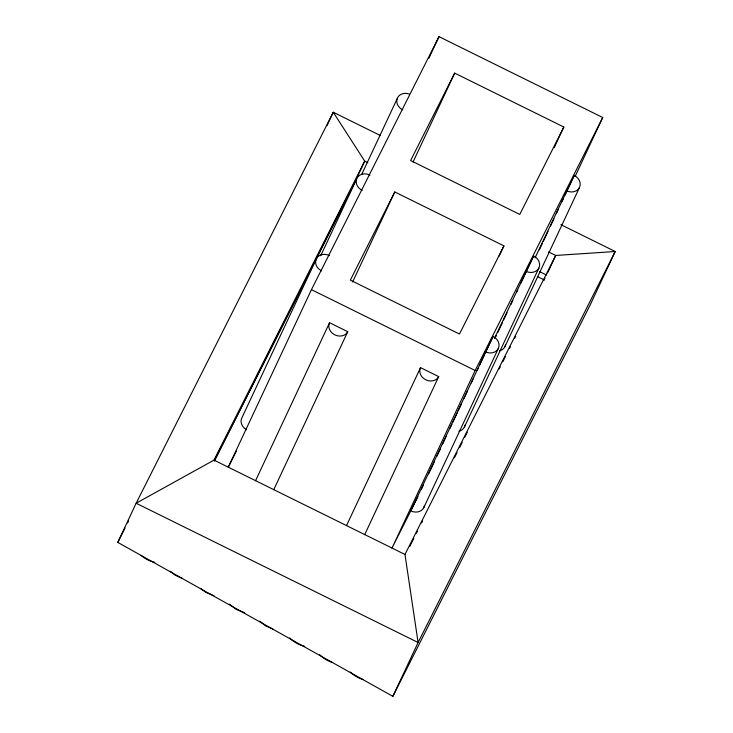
<?xml version="1.0" encoding="UTF-8"?>
<svg xmlns="http://www.w3.org/2000/svg" width="733" height="733" viewBox="0 0 733 733"><rect width="100%" height="100%" fill="white"/><g stroke="black" fill="none" stroke-linecap="round" stroke-linejoin="round"><path stroke-width="1.1" d="M560.864 224.665L615.207 251.501L589.983 305.359L392.87 696.35L117.793 542.402L136.136 503.241L333.249 112.241L380.418 135.541M326.973 125.645L333.249 112.241L364.713 161.123L367.774 162.634M316.629 258.282L242.092 417.389A10.143 8.585 25.1 0 0 246.526 429.721M320.715 255.735L356.531 179.283M361.736 174.353L397.066 98.937M575.139 176.387L602.718 117.509L438.994 36.65L311.452 289.645L228.229 467.306L236.402 451.171M428.842 58.338L438.994 36.65M255.515 480.784L329.566 322.703L347.754 331.692L273.711 489.763M352.6 282.013L394.785 191.954L503.928 245.867L499.081 256.211M412.991 162.14L454.689 73.126L563.833 127.029L554.139 147.736M346.471 525.698L420.522 367.627L438.71 376.615L364.668 534.687M602.718 117.509L475.167 370.504L391.953 548.165L418.002 496.553M423.747 507.685L498.284 348.578A10.143 8.585 25.1 0 0 493.052 336.42L410.792 510.864A10.143 8.585 25.1 0 0 424.444 505.55M421.42 489.332L423.362 485.2M428.686 473.83L434.495 461.433M436.914 456.265L440.295 449.036M442.723 443.868L446.104 436.639M449.98 428.374L451.913 424.242M452.884 422.171L457.236 412.881M458.207 410.81L461.598 403.581M464.016 398.413L467.397 391.184M471.273 382.919L473.206 378.787M477.082 370.513L478.044 368.452M479.501 365.355L484.339 355.019M485.31 352.958L493.052 336.42M494.445 338.417L533.633 255.927A10.143 8.585 25.1 0 1 538.865 268.086L464.337 427.192M495.398 337.546L496.369 335.476M497.817 332.379L502.664 322.044M503.626 319.982L507.016 312.744M510.892 304.479L512.825 300.347M516.692 292.082L517.663 290.021M521.053 282.782L523.958 276.588M524.92 274.518L533.633 255.927M535.026 257.915L574.214 175.425A10.143 8.585 25.1 0 1 579.446 187.584L504.918 346.691M539.369 249.816L542.273 243.613M543.245 241.551L548.082 231.216M550.501 226.048L553.891 218.819M556.31 213.651L558.244 209.519M562.119 201.254L563.081 199.184M565.024 195.051L574.214 175.425M547.505 272.978L555.715 255.46L615.207 251.501L418.094 642.502L392.87 696.35M117.793 542.402L124.995 528.117M127.569 523.005L128.596 520.971M548.568 251.932L555.715 255.46L404.983 554.46L418.094 642.502L136.136 503.241L213.981 460.122L364.713 161.123L353.242 185.605L214.348 461.13M214.577 460.315L355.542 180.703M394.785 191.954L350.337 280.125L459.481 334.028L503.928 245.867M454.689 73.126L410.627 160.527L519.77 214.43L563.833 127.029M409.701 546.488L413.815 538.324M416.381 533.221L417.416 531.178M421.53 523.014L422.556 520.971M454.451 457.704L457.026 452.6M459.6 447.496L462.175 442.402M464.74 437.299L467.315 432.195M499.21 368.928L500.245 366.885M502.811 361.781L505.385 356.678M509.499 348.514L510.535 346.471M514.648 338.307L515.675 336.273M543.968 280.143L544.995 278.1M244.382 612.641L236.173 609.38L229.456 604.12M214.018 595.755L205.817 592.383L200.695 588.489M272.713 628.932L265.584 625.826L259.803 621.172M182.416 578.447L175.297 575.286L170.294 571.319M329.309 255.606L327.44 254.818A10.143 8.585 25.1 0 0 316.125 259.29A10.143 8.585 25.1 0 0 321.063 270.614L321.631 270.853M402.802 109.831L401.776 109.345A10.143 8.585 25.1 0 1 397.469 97.883A10.143 8.585 25.1 0 1 409.096 93.98M369.881 175.132L368.699 174.546A10.143 8.585 25.1 0 0 356.953 178.238A10.143 8.585 25.1 0 0 361.039 189.746L362.221 190.333M539.396 271.512L546.543 275.04M538.123 276.909L544.253 279.933M311.452 289.645L475.167 370.504M213.981 460.122L404.983 554.46M505.605 344.556A10.143 8.585 25.1 0 1 499.521 350.795M465.024 425.048A10.143 8.585 25.1 0 1 458.94 431.297M579.446 187.584A10.143 8.585 25.1 0 1 566.49 190.754M538.865 268.086A10.143 8.585 25.1 0 1 525.9 271.256M498.284 348.578A10.143 8.585 25.1 0 1 485.319 351.758M438.71 376.615A10.143 8.585 25.1 0 1 425.754 379.786A10.143 8.585 25.1 0 1 420.522 367.627M347.754 331.692A10.143 8.585 25.1 0 1 334.798 334.862A10.143 8.585 25.1 0 1 329.566 322.703M304.681 646.314A17.244 9.19 26.8 0 1 289.672 637.902M154.69 562.312A17.244 9.19 26.8 0 1 141.093 555.403M332.654 662.568A17.244 9.19 26.8 0 1 319.707 654.716M363.467 679.601A17.244 9.19 26.8 0 1 350.264 672.069"/></g></svg>
